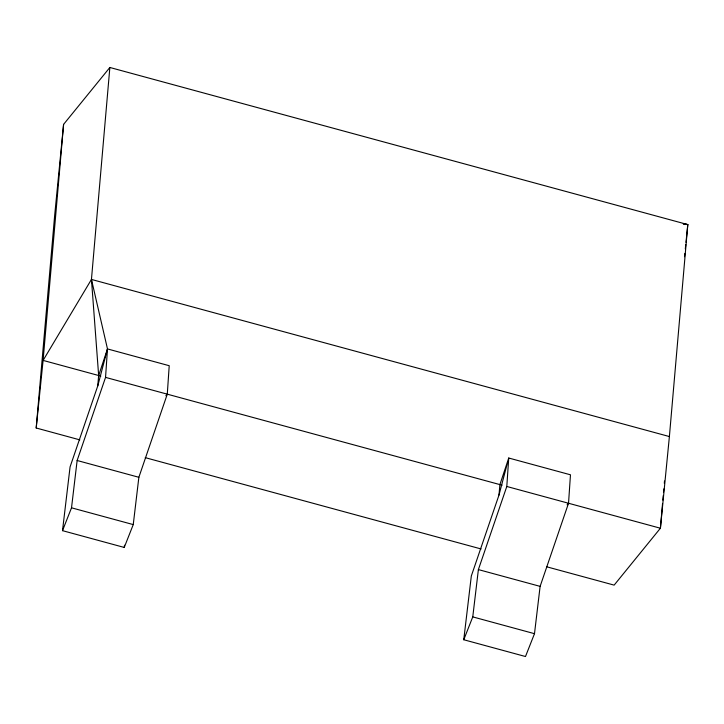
<?xml version="1.0" encoding="UTF-8"?>
<svg xmlns="http://www.w3.org/2000/svg" width="724" height="724" viewBox="0 0 724 724"><rect width="100%" height="100%" fill="white"/><g stroke="black" fill="none" stroke-linecap="round" stroke-linejoin="round"><path stroke-width="1.09" d="M62.508 530.656L70.074 466.889L97.749 385.955L98.654 375.512L107.487 348.932L169.217 365.711L167.28 394.173L138.863 477.288L133.252 524.592L124.238 547.444L62.508 530.656L71.522 507.814L77.133 460.5L105.55 377.385L107.487 348.932L91.45 279.437L109.858 67.477L687.8 224.594L669.392 436.554L660.406 528.23L614.142 585.128L546.529 566.747M463.758 639.745L472.763 616.893L478.383 569.589L506.8 486.474L508.737 458.021L570.467 474.799L568.53 503.252L540.113 586.368L534.493 633.681L525.488 656.523L463.758 639.745L471.324 575.978L498.999 495.035L508.737 458.021L499.904 484.6L498.999 495.035M79.821 439.866L36.2 428.002L54.608 216.042L63.594 124.365L109.858 67.477M63.594 124.365L43.096 360.407L36.2 428.002M662.551 503.506L660.406 528.23L506.8 486.474M662.84 500.13L663.229 495.641M663.528 492.266L663.817 488.89M664.306 483.27L664.505 481.026M684.524 256.73L684.859 253.409M685.311 248.975L685.764 244.54M685.99 242.323L687.8 224.594L683.356 223.797M124.238 547.444L124.51 545.208M97.749 385.955L107.487 348.932M669.392 436.554L91.45 279.437L43.096 360.407L100.826 376.1M165.868 395.729L167.28 394.173M567.109 504.809L568.53 503.252M683.329 223.951L687.8 224.594M105.55 377.385L502.067 485.189M145.243 457.649L481.107 548.964M77.133 460.5L138.863 477.288M478.383 569.589L540.113 586.368M71.522 507.814L133.252 524.592M472.763 616.893L534.493 633.681M91.45 279.437L98.654 375.512"/></g></svg>
